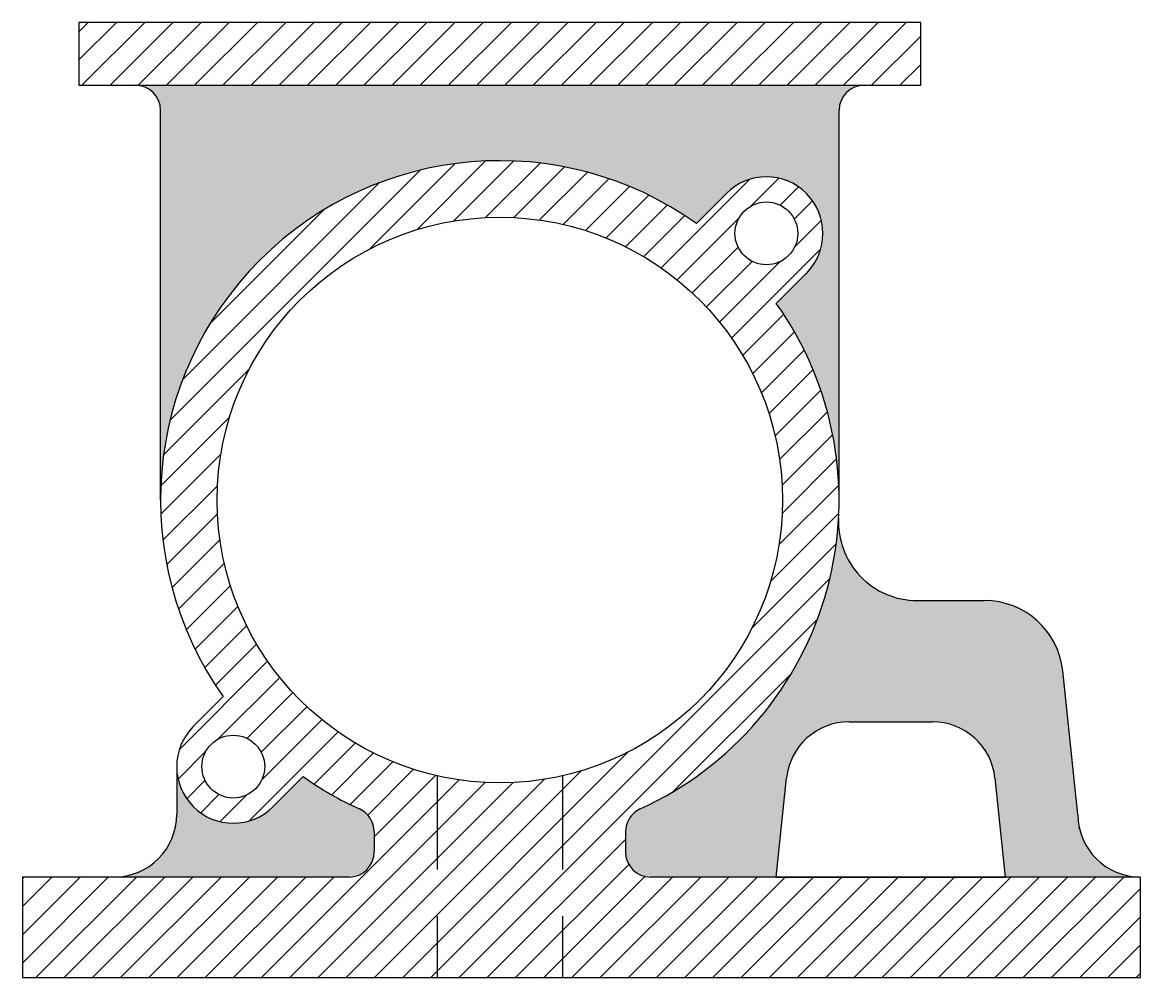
# Model space of a CAD drawing. Header units: centimetres. Extents: x 19.9 to 35.1, y 4.9 to 17.9.
import ezdxf

# ---------------------------------------------------------------- set-up
doc = ezdxf.new("R2010")
doc.units = ezdxf.units.CM
doc.linetypes.add('ACAD_ISO02W100', pattern=[15, 12, -3])
doc.linetypes.add('DASHEDX2', pattern=[38.1, 25.4, -12.7])
for name, color, linetype in [('Cercuri', 2, 'Continuous'), ('Contur', 1, 'Continuous'), ('Linii punctate', 3, 'ACAD_ISO02W100'), ('Zona hasurata', 4, 'Continuous'), ('Zona intunecata', 250, 'Continuous')]:
    doc.layers.add(name, color=color, linetype=linetype)

msp = doc.modelspace()

# ---------------------------------------------------------------- hatches: boundary and pattern name
at = {"layer": 'Zona hasurata'}
h = msp.add_hatch(dxfattribs=at)
h.set_pattern_fill('ANSI31', color=256, scale=0.085225)
h.set_pattern_definition([(45, (-10.861, -10.00932), (-0.1913366, 0.1913366), [])])
h.paths.add_polyline_path([(32.134, 17.866), (20.714, 17.866), (20.714, 17.013), (32.134, 17.013)])
h.paths.add_polyline_path([(22.673, 8.722), (22.266, 8.315, 1), (23.351, 7.23), (23.758, 7.637, 0.04787), (24.52, 7.199, -0.294111), (24.72, 6.888), (24.72, 6.616, -0.414214), (24.379, 6.275), (19.947, 6.275), (19.947, 4.911), (25.572, 4.911), (25.572, 7.649, -0.350001), (22.589, 11.388, -1), (30.259, 11.388, -0.350001), (27.276, 7.649), (27.276, 4.911), (35.117, 4.911), (35.117, 6.275), (28.469, 6.275, -0.414214), (28.129, 6.616), (28.129, 6.888, -0.294111), (28.328, 7.199, 0.471431), (30.175, 14.055), (30.582, 14.462, 1), (29.497, 15.547), (29.09, 15.139, 0.845154)])
h.paths.add_polyline_path([(30.466, 15.004, -1), (29.614, 15.004, -1)], flags=16)
h.paths.add_polyline_path([(23.234, 7.773, -1), (22.382, 7.773, -1)], flags=16)
h.paths.add_polyline_path([(27.276, 7.649, -0.112518), (25.572, 7.649), (25.572, 4.911), (27.276, 4.911)], flags=17)
at = {"layer": 'Zona intunecata'}
h = msp.add_hatch(color=256, dxfattribs=at)
h.dxf.hatch_style = 1
h.paths.add_polyline_path([(21.481, 17.013, -0.414214), (21.822, 16.672), (21.822, 11.388, -0.609241), (29.09, 15.139), (29.497, 15.547, -1), (30.582, 14.462), (30.175, 14.055, -0.155728), (31.026, 11.388), (31.026, 16.672, -0.414214), (31.367, 17.013)])
h.paths.add_polyline_path([(22.041, 7.773), (22.041, 7.127, -0.414214), (21.189, 6.275), (24.379, 6.275, 0.414214), (24.72, 6.616), (24.72, 6.888, 0.294111), (24.52, 7.199, -0.04787), (23.758, 7.637), (23.351, 7.23, -0.668179)])
h.paths.add_polyline_path([(30.313, 7.617, -0.383864), (31.161, 8.38), (32.294, 8.38, -0.383864), (33.142, 7.617), (33.283, 6.275), (35.117, 6.275, -0.412449), (34.265, 7.122), (34.06, 9.071, 0.383864), (33.001, 10.025), (32.084, 10.025, -0.429722), (31.02, 11.146, -0.279862), (28.328, 7.199, 0.294111), (28.129, 6.888), (28.129, 6.616, 0.414214), (28.469, 6.275), (30.172, 6.275)])

# ---------------------------------------------------------------- linework, layer by layer
at = {"layer": 'Cercuri'}
for centre in [(30.04, 15.004), (22.808, 7.773)]:
    msp.add_circle(centre, 0.426, dxfattribs=at)
at = {"layer": 'Contur'}
for p, q in [((32.134, 17.866), (20.714, 17.866)), ((20.714, 17.866), (20.714, 17.013)), ((32.134, 17.013), (32.134, 17.866)), ((20.714, 17.013), (32.134, 17.013)), ((21.822, 11.388), (21.822, 16.672)), ((31.026, 11.388), (31.026, 16.672)), ((29.09, 15.139), (29.497, 15.547)), ((30.175, 14.055), (30.582, 14.462)), ((32.084, 10.025), (33.001, 10.025)), ((34.265, 7.122), (34.06, 9.071)), ((22.673, 8.722), (22.266, 8.315)), ((31.161, 8.38), (32.294, 8.38)), ((22.041, 7.773), (22.041, 7.127)), ((23.758, 7.637), (23.351, 7.23)), ((30.172, 6.275), (30.313, 7.617)), ((33.283, 6.275), (33.142, 7.617)), ((24.72, 6.888), (24.72, 6.616)), ((28.129, 6.888), (28.129, 6.616)), ((34.284, 6.935), (34.282, 6.955)), ((19.947, 6.275), (19.947, 4.911)), ((24.379, 6.275), (19.947, 6.275)), ((35.117, 6.275), (28.469, 6.275)), ((30.172, 6.275), (33.283, 6.275)), ((35.117, 4.911), (35.117, 6.275)), ((19.947, 4.911), (35.117, 4.911))]:
    msp.add_line(p, q, dxfattribs=at)
msp.add_circle((26.424, 11.388), 3.835, dxfattribs=at)
for centre, radius, start, end in [((21.481, 16.672), 0.341, 0, 90), ((31.367, 16.672), 0.341, 90, 180), ((26.424, 11.388), 4.602, 54.5941, 215.4059), ((30.04, 15.004), 0.767, 315, 135), ((26.424, 11.388), 4.602, 294.4433, 35.4059), ((32.084, 11.09), 1.065, 176.983, 270), ((33.001, 8.959), 1.065, 6, 90), ((31.161, 7.528), 0.852, 90, 174), ((32.294, 7.528), 0.852, 6, 90), ((22.808, 7.773), 0.767, 135, 315), ((26.424, 11.388), 4.602, 234.5941, 245.5567), ((24.379, 6.888), 0.341, 360, 65.5567), ((28.469, 6.888), 0.341, 114.4433, 180), ((21.189, 7.127), 0.852, 270, 0), ((35.117, 7.127), 0.852, 180.3454, 270), ((24.379, 6.616), 0.341, 270, 360), ((28.469, 6.616), 0.341, 180, 270)]:
    msp.add_arc(centre, radius, start, end, dxfattribs=at)
at = {"layer": 'Linii punctate', "linetype": 'DASHEDX2', "ltscale": 0.05}
for p, q in [((25.572, 7.649), (25.572, 4.911)), ((27.276, 7.649), (27.276, 4.911))]:
    msp.add_line(p, q, dxfattribs=at)

doc.saveas('drawing.dxf')
